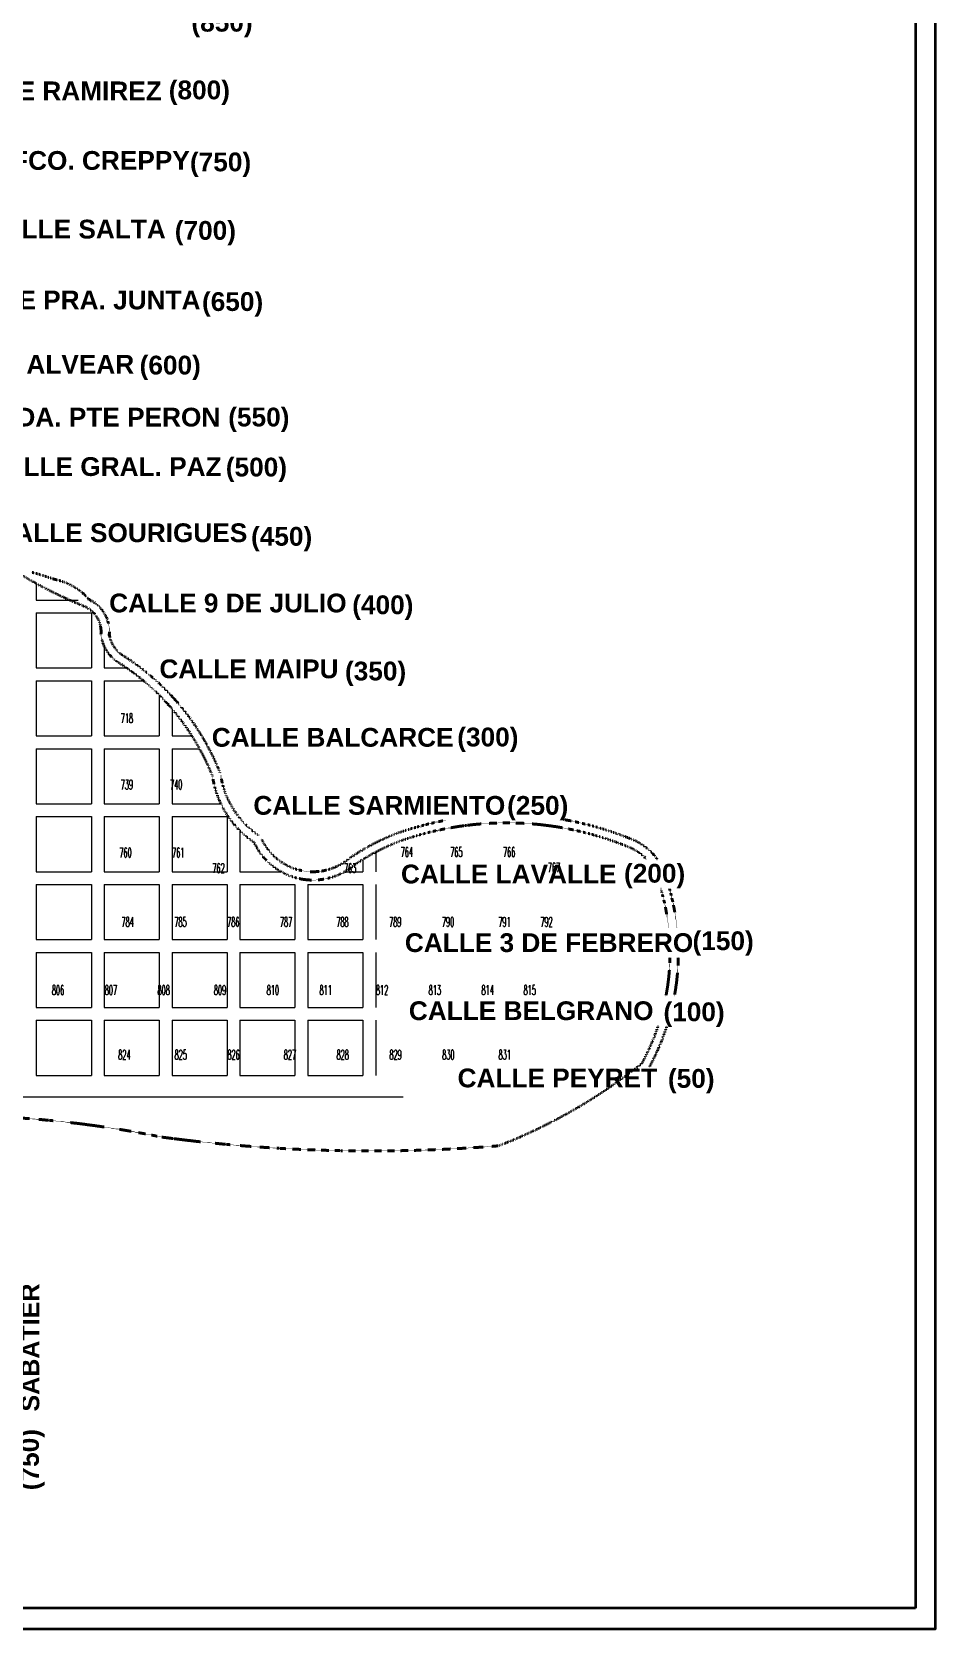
# Model space of a CAD drawing. Header units: millimetres. Extents: x 35648 to 65438, y -2675 to 1559.
# Drawn here: x 64028 to 65438, y -2675 to -182 of the extents above; entities that cross this region are included whole.
import ezdxf

# ---------------------------------------------------------------- set-up
doc = ezdxf.new("R2010")
doc.units = ezdxf.units.MM
doc.header["$MEASUREMENT"] = 0
doc.linetypes.add('DOT', pattern=[0.25, 0, -0.25])
doc.layers.add('AGUA 2006', color=21, linetype='Continuous', lineweight=35)
doc.layers.add('Manzanas', color=7, linetype='Continuous', lineweight=13)
for name, color, linetype in [('NOMBRES DE CALLES', 7, 'Continuous'), ('Numeros de Manzanas', 7, 'Continuous'), ('Río y Arroyo', 7, 'Continuous')]:
    doc.layers.add(name, color=color, linetype=linetype)
doc.styles.add('ROMANS', font='romans', dxfattribs={"width": 0.5, "height": 50})
doc.styles.add('SANSSERIFBOLD', font='sasb____.pfb', dxfattribs={"height": 130})

msp = doc.modelspace()

# ---------------------------------------------------------------- linework, layer by layer
at = {"layer": 'AGUA 2006', "color": 94}
for p, q in [((65407.6, 1514.1), (65407.6, -2642.8)), ((65407.6, -2642.8), (59646.9, -2642.8))]:
    msp.add_line(p, q, dxfattribs=at)
msp.add_lwpolyline([(59614.9, 1559.1), (65438.2, 1559.1), (65438.2, -2675.2), (59614.9, -2675.2)], close=True, dxfattribs=at)
at = {"layer": 'Manzanas'}
for p, q in [((64034.7, -1042.9), (64034.7, -1068.8)), ((64034.7, -1068.8), (64100.1, -1068.8)), ((64034.7, -1088.8), (64034.7, -1174.8)), ((64034.7, -1088.8), (64120.7, -1088.8)), ((64120.7, -1088.8), (64120.7, -1174.8)), ((64140.7, -1140.6), (64140.7, -1174.8)), ((64034.7, -1174.8), (64120.7, -1174.8)), ((64034.7, -1194.8), (64034.7, -1280.8)), ((64034.7, -1194.8), (64120.7, -1194.8)), ((64120.7, -1194.8), (64120.7, -1280.8)), ((64140.7, -1174.8), (64176.1, -1174.8)), ((64140.7, -1194.8), (64140.7, -1280.8)), ((64140.7, -1194.8), (64202.4, -1194.8)), ((64226.7, -1217), (64226.7, -1280.8)), ((64246.7, -1238.6), (64246.7, -1280.8)), ((64034.7, -1280.8), (64120.7, -1280.8)), ((64140.7, -1280.8), (64226.7, -1280.8)), ((64246.7, -1280.8), (64277.9, -1280.8)), ((64034.7, -1300.8), (64034.7, -1386.8)), ((64034.7, -1300.8), (64120.7, -1300.8)), ((64120.7, -1300.8), (64120.7, -1386.8)), ((64140.7, -1300.8), (64140.7, -1386.8)), ((64140.7, -1300.8), (64226.7, -1300.8)), ((64226.7, -1300.8), (64226.7, -1386.8)), ((64246.7, -1300.8), (64289.7, -1300.8)), ((64246.7, -1300.8), (64246.7, -1386.8)), ((64034.7, -1386.8), (64120.7, -1386.8)), ((64140.7, -1386.8), (64226.7, -1386.8)), ((64246.7, -1386.8), (64323, -1386.8)), ((64034.7, -1406.8), (64034.7, -1492.8)), ((64034.7, -1406.8), (64120.7, -1406.8)), ((64120.7, -1406.8), (64120.7, -1492.8)), ((64140.7, -1406.8), (64140.7, -1492.8)), ((64140.7, -1406.8), (64226.7, -1406.8)), ((64226.7, -1406.8), (64226.7, -1492.8)), ((64246.7, -1406.8), (64332.7, -1406.8)), ((64246.7, -1406.8), (64246.7, -1492.8)), ((64332.7, -1406.8), (64332.7, -1492.8)), ((64352.7, -1428.8), (64352.7, -1492.8)), ((64564.7, -1462.3), (64564.7, -1492.8)), ((64034.7, -1492.8), (64120.7, -1492.8)), ((64140.7, -1492.8), (64226.7, -1492.8)), ((64246.7, -1492.8), (64332.7, -1492.8)), ((64352.7, -1492.8), (64417, -1492.8)), ((64516.4, -1492.8), (64544.7, -1492.8)), ((64544.7, -1473.8), (64544.7, -1492.8)), ((64034.7, -1512.8), (64034.7, -1598.8)), ((64034.7, -1512.8), (64120.7, -1512.8)), ((64120.7, -1512.8), (64120.7, -1598.8)), ((64140.7, -1512.8), (64140.7, -1598.8)), ((64140.7, -1512.8), (64226.7, -1512.8)), ((64226.7, -1512.8), (64226.7, -1598.8)), ((64246.7, -1512.8), (64332.7, -1512.8)), ((64246.7, -1512.8), (64246.7, -1598.8)), ((64332.7, -1512.8), (64332.7, -1598.8)), ((64352.7, -1512.8), (64352.7, -1598.8)), ((64352.7, -1512.8), (64438.7, -1512.8)), ((64438.7, -1512.8), (64438.7, -1598.8)), ((64458.7, -1512.8), (64458.7, -1598.8)), ((64458.7, -1512.8), (64544.7, -1512.8)), ((64544.7, -1512.8), (64544.7, -1598.8)), ((64564.7, -1512.8), (64564.7, -1598.8)), ((64034.7, -1598.8), (64120.7, -1598.8)), ((64034.7, -1618.8), (64034.7, -1704.8)), ((64034.7, -1618.8), (64120.7, -1618.8)), ((64120.7, -1618.8), (64120.7, -1704.8)), ((64140.7, -1598.8), (64226.7, -1598.8)), ((64140.7, -1618.8), (64140.7, -1704.8)), ((64140.7, -1618.8), (64226.7, -1618.8)), ((64226.7, -1618.8), (64226.7, -1704.8)), ((64246.7, -1598.8), (64332.7, -1598.8)), ((64246.7, -1618.8), (64332.7, -1618.8)), ((64246.7, -1618.8), (64246.7, -1704.8)), ((64332.7, -1618.8), (64332.7, -1704.8)), ((64352.7, -1598.8), (64438.7, -1598.8)), ((64352.7, -1618.8), (64352.7, -1704.8)), ((64352.7, -1618.8), (64438.7, -1618.8)), ((64438.7, -1618.8), (64438.7, -1704.8)), ((64458.7, -1598.8), (64544.7, -1598.8)), ((64458.7, -1618.8), (64544.7, -1618.8)), ((64458.7, -1618.8), (64458.7, -1704.8)), ((64544.7, -1618.8), (64544.7, -1704.8)), ((64564.7, -1618.8), (64564.7, -1704.8)), ((64034.7, -1704.8), (64120.7, -1704.8)), ((64140.7, -1704.8), (64226.7, -1704.8)), ((64246.7, -1704.8), (64332.7, -1704.8)), ((64352.7, -1704.8), (64438.7, -1704.8)), ((64458.7, -1704.8), (64544.7, -1704.8)), ((64034.7, -1724.8), (64034.7, -1810.8)), ((64034.7, -1724.8), (64120.7, -1724.8)), ((64120.7, -1724.8), (64120.7, -1810.8)), ((64140.7, -1724.8), (64140.7, -1810.8)), ((64140.7, -1724.8), (64226.7, -1724.8)), ((64226.7, -1724.8), (64226.7, -1810.8)), ((64246.7, -1724.8), (64332.7, -1724.8)), ((64246.7, -1724.8), (64246.7, -1810.8)), ((64332.7, -1724.8), (64332.7, -1810.8)), ((64352.7, -1724.8), (64352.7, -1810.8)), ((64352.7, -1724.8), (64438.7, -1724.8)), ((64438.7, -1724.8), (64438.7, -1810.8)), ((64458.7, -1724.8), (64458.7, -1810.8)), ((64458.7, -1724.8), (64544.7, -1724.8)), ((64544.7, -1724.8), (64544.7, -1810.8)), ((64564.7, -1724.8), (64564.7, -1810.8)), ((64034.7, -1810.8), (64120.7, -1810.8)), ((64140.7, -1810.8), (64226.7, -1810.8)), ((64246.7, -1810.8), (64332.7, -1810.8)), ((64352.7, -1810.8), (64438.7, -1810.8)), ((64458.7, -1810.8), (64544.7, -1810.8)), ((63072.9, -1844.4), (64607.7, -1844.4))]:
    msp.add_line(p, q, dxfattribs=at)
at = {"layer": 'Río y Arroyo', "color": 5, "linetype": 'DOT', "lineweight": 40}
for centre, radius, start, end in [((64395.3, -380.7), 754, 237.0436, 247.6958), ((63904, -1484.5), 475.5, 70.4198, 74.887), ((64044, -1131.7), 97.2, 39.3308, 79.7714), ((64092.9, -1118.1), 56, 354.097, 67.8642), ((64092.9, -1118.1), 43, 354.097, 67.8642), ((64195.7, -1115.6), 47.4, 186.5568, 232.9658), ((64195.7, -1115.6), 60.4, 186.5568, 232.9658), ((63964.7, -1479.6), 370.9, 21.4765, 58.3567), ((63964.7, -1479.6), 383.9, 21.4765, 58.3567), ((64459.6, -1321.7), 151.3, 188.3951, 235.9438), ((64459.6, -1321.7), 138.3, 188.3951, 235.9438), ((64769.1, -1917.4), 513.8, 100.6906, 109.1003), ((64769.1, -1917.4), 500.8, 68.0133, 109.1003), ((64769.1, -1917.4), 513.8, 68.0133, 80.0852), ((64466.7, -1404.7), 88.2, 204.7899, 309.7114), ((64724.3, -1763.6), 354, 110.4524, 124.4653), ((64724.3, -1763.6), 341, 110.4524, 124.4653), ((64931.5, -1525.3), 89.5, 35.2191, 70.8886), ((64466.7, -1404.7), 101.2, 204.7899, 309.7114), ((64931.5, -1525.3), 76.5, 42.4281, 70.8886), ((64664.9, -1619.8), 359.4, 6.246, 16.1767), ((64664.9, -1619.8), 372.4, 6.0272, 15.5974), ((64664.9, -1619.8), 359.4, 349.2173, 358.8797), ((64664.9, -1619.8), 372.4, 349.598, 358.9188), ((64664.9, -1619.8), 359.4, 331.3153, 341.6333), ((64664.9, -1619.8), 372.4, 331.3153, 342.2961), ((64443.8, -1118.1), 861.6, 291.2986, 308.5036), ((63894.9, -3559.2), 1685.8, 78.4834, 92.1365), ((64557.5, 555.6), 2484.4, 262.4594, 274.5992)]:
    msp.add_arc(centre, radius, start, end, dxfattribs=at)

# ---------------------------------------------------------------- texts
at = {"layer": 'NOMBRES DE CALLES', "linetype": 'Continuous', "style": 'SANSSERIFBOLD'}
for s, height, p in [('(850)', 29.3, (64277, -181.3)), ('CALLE RAMIREZ', 29.305, (63896.4, -288.5)), ('(800)', 29.3, (64241.6, -287)), ('CALLE FCO. CREPPY', 29.305, (63849.1, -397.1)), ('(750)', 29.3, (64274.7, -399.4)), ('CALLE SALTA', 29.305, (63952.7, -504.3)), ('(700)', 29.3, (64251, -506.3)), ('CALLE PRA. JUNTA', 29.305, (63897.7, -614.9)), ('(650)', 29.3, (64293.5, -617.4)), ('CALLE ALVEAR', 29.305, (63871.5, -715.3)), ('(600)', 29.3, (64196.1, -716.6)), ('AVDA. PTE PERON', 29.305, (63946.8, -797.8)), ('(550)', 29.3, (64334.5, -797.7)), ('CALLE GRAL. PAZ', 29.305, (63955.7, -875)), ('(500)', 29.3, (64330.7, -875.8)), ('CALLE SOURIGUES', 29.305, (63970.8, -978.3)), ('(450)', 29.3, (64370.1, -983.9)), ('CALLE 9 DE JULIO', 29.305, (64148.6, -1088)), ('(400)', 29.3, (64528.1, -1090.8)), ('CALLE MAIPU', 29.305, (64227, -1190.8)), ('(350)', 29.3, (64516.8, -1194.2)), ('CALLE BALCARCE', 29.305, (64308.8, -1297.7)), ('(300)', 29.3, (64692.1, -1297.2)), ('CALLE SARMIENTO', 29.305, (64373.7, -1403.9)), ('(250)', 29.3, (64770, -1404)), ('CALLE LAVALLE', 29.305, (64604.2, -1511.1)), ('(200)', 29.3, (64952.5, -1509.9)), ('CALLE 3 DE FEBRERO', 29.305, (64610.3, -1618.2)), ('(150)', 29.3, (65059.5, -1615.3)), ('CALLE BELGRANO', 29.305, (64616.5, -1724.5)), ('(100)', 29.3, (65014.1, -1726.2)), ('CALLE PEYRET', 29.305, (64692.6, -1829.5)), ('(50)', 29.3, (65021.1, -1830.2))]:
    msp.add_text(s, height=height, dxfattribs=at).set_placement(p)
for s, height, p in [(' SABATIER', 28, (64039.4, -2346.5)), ('(750)', 29.3, (64038.8, -2458.4))]:
    msp.add_text(s, height=height, rotation=90, dxfattribs=at).set_placement(p)
at = {"layer": 'Numeros de Manzanas', "lineweight": 40, "style": 'ROMANS', "width": 0.5}
for s, p in [('   718', (64149.8, -1260.6)), ('   739          740', (64149.8, -1364.4)), ('   760           761    ', (64147.6, -1470.5)), (' 764          765           766            ', (64598.6, -1469.6)), ('                             762', (64147.6, -1494.8)), ('763   ', (64515.1, -1494.8)), ('                                          767 ', (64598.6, -1493.8)), ('    784           785           786           787            788           789           790            791        792', (64145.4, -1578.7)), ('     806           807           808            809           810           811            812           813           814        815', (64031.2, -1685.1)), ('   824            825           826            827           828           829           830            831', (64145.9, -1786.1))]:
    msp.add_text(s, height=15, dxfattribs=at).set_placement(p)

doc.saveas('drawing.dxf')
